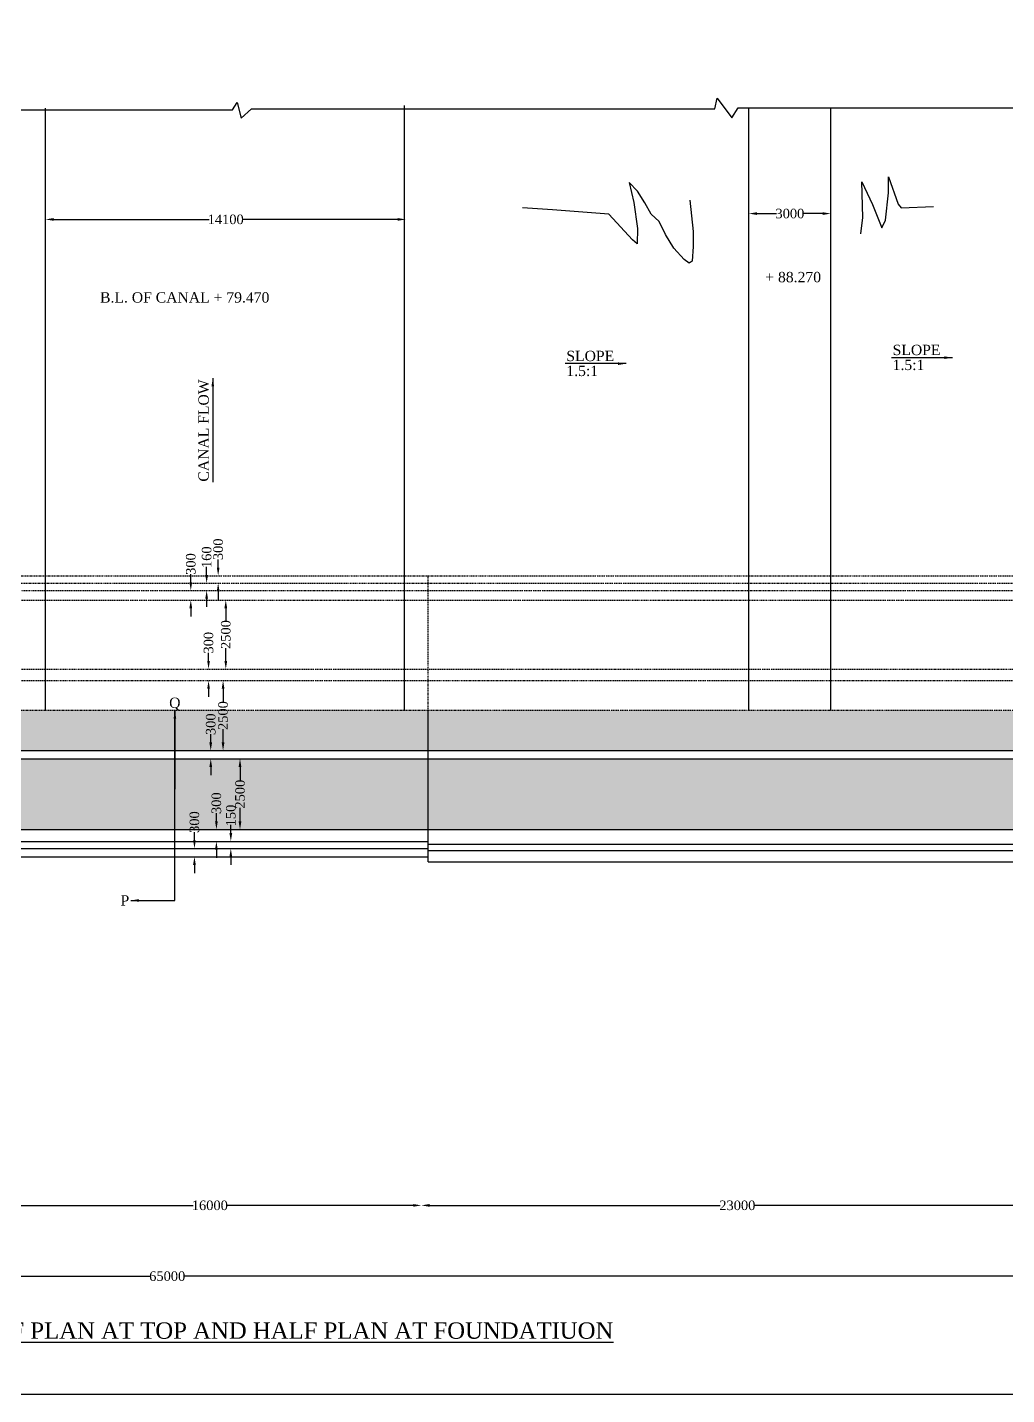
# Model space of a CAD drawing. Header units: millimetres. Extents: x -109570 to 230732, y -246061 to 110368.
# Drawn here: x 64007 to 99907, y 10129 to 60249 of the extents above; entities that cross this region are included whole.
import ezdxf

# ---------------------------------------------------------------- set-up
doc = ezdxf.new("R2010")
doc.units = ezdxf.units.MM
doc.header["$MEASUREMENT"] = 0
doc.header["$PDMODE"] = 33
doc.header["$PDSIZE"] = 500
doc.linetypes.add('ACAD_ISO03W100', pattern=[30, 12, -18])
for name, color, linetype in [('DIM', 5, 'Continuous'), ('DOT LINE', 3, 'ACAD_ISO03W100'), ('DWG. LINE', 1, 'Continuous'), ('HATCH', 2, 'Continuous'), ('TEXT', 7, 'Continuous'), ('TITLE', 7, 'Continuous')]:
    doc.layers.add(name, color=color, linetype=linetype)
doc.styles.get("Standard").update_dxf_attribs({"font": 'TIMES.TTF', "height": 350})
doc.dimstyles.get("Standard").update_dxf_attribs({"dimtxt": 350, "dimasz": 300, "dimexe": 0.18, "dimexo": 0.0625, "dimgap": 0.09, "dimtad": 0, "dimdec": 0, "dimzin": 0, "dimdsep": 46, "dimtxsty": 'Standard', "dimcen": 0.09, "dimse1": 1, "dimse2": 1, "dimclrd": 5, "dimclre": 5, "dimclrt": 4, "dimadec": 0, "dimazin": 0, "dimtfac": 1, "dimtdec": 0, "dimtofl": 0, "dimtmove": 0, "dimatfit": 3, "dimfxl": 1, "dimtolj": 1, "dimtzin": 0, "dimarcsym": 0})

# ---------------------------------------------------------------- blocks, each defined once
blk = doc.blocks.new('*D62')
at = {"layer": 'Defpoints', "color": 0}
for p in [(64676, 53241), (77881, 53208), (77881, 53174)]:
    blk.add_point(p, dxfattribs=at)
at = {"layer": 'DIM', "color": 5, "lineweight": -2}
for p, q in [((64976, 53208), (70672, 53208)), ((77581, 53208), (71885, 53208))]:
    blk.add_line(p, q, dxfattribs=at)
at = {"layer": 'DIM', "color": 5}
for points in [[(64976, 53258), (64976, 53158), (64676, 53208)], [(77581, 53258), (77581, 53158), (77881, 53208)]]:
    blk.add_solid(points, dxfattribs=at)
at = {"layer": 'DIM', "color": 4, "insert": (71278, 53208), "char_height": 350, "attachment_point": 5}
blk.add_mtext('\\A1;14100', dxfattribs=at)
blk = doc.blocks.new('*D63')
at = {"layer": 'Defpoints', "color": 0}
for p in [(70730, 33736), (70730, 33736), (70730, 33438)]:
    blk.add_point(p, dxfattribs=at)
at = {"layer": 'DIM', "color": 5, "lineweight": -2}
for p, q in [((70730, 34036), (70730, 34336)), ((70730, 33138), (70730, 32838))]:
    blk.add_line(p, q, dxfattribs=at)
at = {"layer": 'DIM', "color": 5}
for points in [[(70680, 34036), (70780, 34036), (70730, 33736)], [(70680, 33138), (70780, 33138), (70730, 33438)]]:
    blk.add_solid(points, dxfattribs=at)
at = {"layer": 'DIM', "color": 4, "insert": (70730, 34704), "char_height": 350, "attachment_point": 5, "rotation": 90}
blk.add_mtext('\\A1;300', dxfattribs=at)
blk = doc.blocks.new('*D64')
at = {"layer": 'Defpoints', "color": 0}
for p in [(70730, 36306), (71182, 36306), (70730, 33736)]:
    blk.add_point(p, dxfattribs=at)
at = {"layer": 'DIM', "color": 5, "lineweight": -2}
for p, q in [((71182, 36006), (71182, 35523)), ((71182, 34036), (71182, 34519))]:
    blk.add_line(p, q, dxfattribs=at)
at = {"layer": 'DIM', "color": 5}
for points in [[(71132, 36006), (71232, 36006), (71182, 36306)], [(71132, 34036), (71232, 34036), (71182, 33736)]]:
    blk.add_solid(points, dxfattribs=at)
at = {"layer": 'DIM', "color": 4, "insert": (71182, 35021), "char_height": 350, "attachment_point": 5, "rotation": 90}
blk.add_mtext('\\A1;2500', dxfattribs=at)
blk = doc.blocks.new('*D65')
at = {"layer": 'Defpoints', "color": 0}
for p in [(70650, 36724), (70690, 36724), (70690, 36306)]:
    blk.add_point(p, dxfattribs=at)
at = {"layer": 'DIM', "color": 5, "lineweight": -2}
for p, q in [((70650, 37024), (70650, 37324)), ((70650, 36006), (70650, 35706))]:
    blk.add_line(p, q, dxfattribs=at)
at = {"layer": 'DIM', "color": 5}
for points in [[(70600, 37024), (70700, 37024), (70650, 36724)], [(70600, 36006), (70700, 36006), (70650, 36306)]]:
    blk.add_solid(points, dxfattribs=at)
at = {"layer": 'DIM', "color": 4, "insert": (70650, 37692), "char_height": 350, "attachment_point": 5, "rotation": 90}
blk.add_mtext('\\A1;300', dxfattribs=at)
blk = doc.blocks.new('*D66')
at = {"layer": 'Defpoints', "color": 0}
for p in [(71011, 39257), (71282, 39257), (71011, 36724)]:
    blk.add_point(p, dxfattribs=at)
at = {"layer": 'DIM', "color": 5, "lineweight": -2}
for p, q in [((71282, 38957), (71282, 38493)), ((71282, 37024), (71282, 37488))]:
    blk.add_line(p, q, dxfattribs=at)
at = {"layer": 'DIM', "color": 5}
for points in [[(71232, 38957), (71332, 38957), (71282, 39257)], [(71232, 37024), (71332, 37024), (71282, 36724)]]:
    blk.add_solid(points, dxfattribs=at)
at = {"layer": 'DIM', "color": 4, "insert": (71282, 37991), "char_height": 350, "attachment_point": 5, "rotation": 90}
blk.add_mtext('\\A1;2500', dxfattribs=at)
blk = doc.blocks.new('*D67')
at = {"layer": 'Defpoints', "color": 0}
for p in [(69999, 39609), (70901, 39609), (70901, 39257)]:
    blk.add_point(p, dxfattribs=at)
at = {"layer": 'DIM', "color": 5, "lineweight": -2}
for p, q in [((69999, 39909), (69999, 40209)), ((69999, 38957), (69999, 38657))]:
    blk.add_line(p, q, dxfattribs=at)
at = {"layer": 'DIM', "color": 5}
for points in [[(69949, 39909), (70049, 39909), (69999, 39609)], [(69949, 38957), (70049, 38957), (69999, 39257)]]:
    blk.add_solid(points, dxfattribs=at)
at = {"layer": 'DIM', "color": 4, "insert": (69999, 40577), "char_height": 350, "attachment_point": 5, "rotation": 90}
blk.add_mtext('\\A1;300', dxfattribs=at)
blk = doc.blocks.new('*D68')
at = {"layer": 'Defpoints', "color": 0}
for p in [(70580, 39878), (70741, 39878), (70741, 39609)]:
    blk.add_point(p, dxfattribs=at)
at = {"layer": 'DIM', "color": 5, "lineweight": -2}
for p, q in [((70580, 40178), (70580, 40478)), ((70580, 39309), (70580, 39009))]:
    blk.add_line(p, q, dxfattribs=at)
at = {"layer": 'DIM', "color": 5}
for points in [[(70530, 40178), (70630, 40178), (70580, 39878)], [(70530, 39309), (70630, 39309), (70580, 39609)]]:
    blk.add_solid(points, dxfattribs=at)
at = {"layer": 'DIM', "color": 4, "insert": (70580, 40826), "char_height": 350, "attachment_point": 5, "rotation": 90}
blk.add_mtext('\\A1;160', dxfattribs=at)
blk = doc.blocks.new('*D69')
at = {"layer": 'Defpoints', "color": 0}
for p in [(71002, 40148), (71002, 40148), (71002, 39878)]:
    blk.add_point(p, dxfattribs=at)
at = {"layer": 'DIM', "color": 5, "lineweight": -2}
for p, q in [((71002, 40448), (71002, 40748)), ((71002, 39578), (71002, 39278))]:
    blk.add_line(p, q, dxfattribs=at)
at = {"layer": 'DIM', "color": 5}
for points in [[(70952, 40448), (71052, 40448), (71002, 40148)], [(70952, 39578), (71052, 39578), (71002, 39878)]]:
    blk.add_solid(points, dxfattribs=at)
at = {"layer": 'DIM', "color": 4, "insert": (71002, 41116), "char_height": 350, "attachment_point": 5, "rotation": 90}
blk.add_mtext('\\A1;300', dxfattribs=at)
blk = doc.blocks.new('*D70')
at = {"layer": 'Defpoints', "color": 0}
for p in [(71605, 33438), (71605, 30842), (71803, 30842)]:
    blk.add_point(p, dxfattribs=at)
at = {"layer": 'DIM', "color": 5, "lineweight": -2}
for p, q in [((71803, 33138), (71803, 32642)), ((71803, 31142), (71803, 31638))]:
    blk.add_line(p, q, dxfattribs=at)
at = {"layer": 'DIM', "color": 5}
for points in [[(71753, 33138), (71853, 33138), (71803, 33438)], [(71753, 31142), (71853, 31142), (71803, 30842)]]:
    blk.add_solid(points, dxfattribs=at)
at = {"layer": 'DIM', "color": 4, "insert": (71803, 32140), "char_height": 350, "attachment_point": 5, "rotation": 90}
blk.add_mtext('\\A1;2500', dxfattribs=at)
blk = doc.blocks.new('*D71')
at = {"layer": 'Defpoints', "color": 0}
for p in [(70938, 30842), (71136, 30842), (71136, 30411)]:
    blk.add_point(p, dxfattribs=at)
at = {"layer": 'DIM', "color": 5, "lineweight": -2}
for p, q in [((70938, 31142), (70938, 31442)), ((70938, 30111), (70938, 29811))]:
    blk.add_line(p, q, dxfattribs=at)
at = {"layer": 'DIM', "color": 5}
for points in [[(70888, 31142), (70988, 31142), (70938, 30842)], [(70888, 30111), (70988, 30111), (70938, 30411)]]:
    blk.add_solid(points, dxfattribs=at)
at = {"layer": 'DIM', "color": 4, "insert": (70938, 31810), "char_height": 350, "attachment_point": 5, "rotation": 90}
blk.add_mtext('\\A1;300', dxfattribs=at)
blk = doc.blocks.new('*D72')
at = {"layer": 'Defpoints', "color": 0}
for p in [(71466, 30411), (71657, 30411), (71657, 30149)]:
    blk.add_point(p, dxfattribs=at)
at = {"layer": 'DIM', "color": 5, "lineweight": -2}
for p, q in [((71466, 30711), (71466, 31011)), ((71466, 29849), (71466, 29549))]:
    blk.add_line(p, q, dxfattribs=at)
at = {"layer": 'DIM', "color": 5}
for points in [[(71416, 30711), (71516, 30711), (71466, 30411)], [(71416, 29849), (71516, 29849), (71466, 30149)]]:
    blk.add_solid(points, dxfattribs=at)
at = {"layer": 'DIM', "color": 4, "insert": (71466, 31359), "char_height": 350, "attachment_point": 5, "rotation": 90}
blk.add_mtext('\\A1;150', dxfattribs=at)
blk = doc.blocks.new('*D73')
at = {"layer": 'Defpoints', "color": 0}
for p in [(70133, 30149), (70133, 30149), (70133, 29849)]:
    blk.add_point(p, dxfattribs=at)
at = {"layer": 'DIM', "color": 5, "lineweight": -2}
for p, q in [((70133, 30449), (70133, 30749)), ((70133, 29549), (70133, 29249))]:
    blk.add_line(p, q, dxfattribs=at)
at = {"layer": 'DIM', "color": 5}
for points in [[(70083, 30449), (70183, 30449), (70133, 30149)], [(70083, 29549), (70183, 29549), (70133, 29849)]]:
    blk.add_solid(points, dxfattribs=at)
at = {"layer": 'DIM', "color": 4, "insert": (70133, 31117), "char_height": 350, "attachment_point": 5, "rotation": 90}
blk.add_mtext('\\A1;300', dxfattribs=at)
blk = doc.blocks.new('*D74')
at = {"layer": 'Defpoints', "color": 0}
for p in [(90458, 53544), (93464, 53544), (93464, 53422)]:
    blk.add_point(p, dxfattribs=at)
at = {"layer": 'DIM', "color": 5, "lineweight": -2}
for p, q in [((90758, 53422), (91464, 53422)), ((93164, 53422), (92458, 53422))]:
    blk.add_line(p, q, dxfattribs=at)
at = {"layer": 'DIM', "color": 5}
for points in [[(90758, 53472), (90758, 53372), (90458, 53422)], [(93164, 53472), (93164, 53372), (93464, 53422)]]:
    blk.add_solid(points, dxfattribs=at)
at = {"layer": 'DIM', "color": 4, "insert": (91961, 53422), "char_height": 350, "attachment_point": 5}
blk.add_mtext('\\A1;3000', dxfattribs=at)
blk = doc.blocks.new('*D88')
at = {"layer": 'Defpoints', "color": 0}
for p in [(78453, 17067), (62941, 16710), (78453, 16524)]:
    blk.add_point(p, dxfattribs=at)
at = {"layer": 'DIM', "color": 5, "lineweight": -2}
for p, q in [((63241, 17067), (70090, 17067)), ((78153, 17067), (71303, 17067))]:
    blk.add_line(p, q, dxfattribs=at)
at = {"layer": 'DIM', "color": 5}
for points in [[(63241, 17117), (63241, 17017), (62941, 17067)], [(78153, 17117), (78153, 17017), (78453, 17067)]]:
    blk.add_solid(points, dxfattribs=at)
at = {"layer": 'DIM', "color": 4, "insert": (70697, 17067), "char_height": 350, "attachment_point": 5}
blk.add_mtext('\\A1;16000', dxfattribs=at)
blk = doc.blocks.new('*D89')
at = {"layer": 'Defpoints', "color": 0}
for p in [(101614, 17067), (101614, 16743), (78453, 16524)]:
    blk.add_point(p, dxfattribs=at)
at = {"layer": 'DIM', "color": 5, "lineweight": -2}
for p, q in [((78753, 17067), (89402, 17067)), ((101314, 17067), (90665, 17067))]:
    blk.add_line(p, q, dxfattribs=at)
at = {"layer": 'DIM', "color": 5}
for points in [[(78753, 17117), (78753, 17017), (78453, 17067)], [(101314, 17117), (101314, 17017), (101614, 17067)]]:
    blk.add_solid(points, dxfattribs=at)
at = {"layer": 'DIM', "color": 4, "insert": (90034, 17067), "char_height": 350, "attachment_point": 5}
blk.add_mtext('\\A1;23000', dxfattribs=at)
blk = doc.blocks.new('*D91')
at = {"layer": 'Defpoints', "color": 0}
for p in [(36596, 14283), (101673, 14471), (101673, 14283)]:
    blk.add_point(p, dxfattribs=at)
at = {"layer": 'DIM', "color": 5, "lineweight": -2}
for p, q in [((36896, 14471), (68509, 14471)), ((101373, 14471), (69760, 14471))]:
    blk.add_line(p, q, dxfattribs=at)
at = {"layer": 'DIM', "color": 5}
for points in [[(36896, 14521), (36896, 14421), (36596, 14471)], [(101373, 14521), (101373, 14421), (101673, 14471)]]:
    blk.add_solid(points, dxfattribs=at)
at = {"layer": 'DIM', "color": 4, "insert": (69135, 14471), "char_height": 350, "attachment_point": 5}
blk.add_mtext('\\A1;65000', dxfattribs=at)

msp = doc.modelspace()

# ---------------------------------------------------------------- hatches: boundary and pattern name
at = {"layer": 'HATCH'}
h = msp.add_hatch(dxfattribs=at)
h.set_pattern_fill('AR-CONC', color=256, scale=250, style=0)
h.paths.add_polyline_path([(69415.8, 33437.8), (63338.5, 33437.8), (63338.5, 30842.4), (69415.8, 30842.4)])
h.paths.add_polyline_path([(78703.9, 33437.8), (69415.8, 33437.8), (69415.8, 30842.4), (78703.9, 30842.4)])
h.paths.add_polyline_path([(101855.5, 33437.8), (78703.9, 33437.8), (78703.9, 30842.4), (101855.5, 30842.4)])
h.paths.add_polyline_path([(101855.5, 35206.5), (78703.9, 35206.5), (78703.9, 33735.9), (101855.5, 33735.9)])
h.paths.add_polyline_path([(78703.9, 35206.5), (69415.8, 35206.5), (69415.8, 33735.9), (78703.9, 33735.9)])
h.paths.add_polyline_path([(69415.8, 35206.5), (63338.5, 35206.5), (63338.5, 33735.9), (69415.8, 33735.9)])
h.paths.add_polyline_path([(63338.5, 35206.5), (47675, 35206.5), (47675, 33735.9), (63338.5, 33735.9)])
h.paths.add_polyline_path([(47675, 35206.5), (36937.8, 35206.5), (36937.8, 33735.9), (47675, 33735.9)])
h.paths.add_polyline_path([(36937.8, 35206.5), (27154.9, 35206.5), (27154.9, 23797.6), (27467.2, 23797.6), (27467.2, 28152.4), (36937.8, 30842.4)])
h.paths.add_polyline_path([(69084.1, 35067.8), (69734.2, 35067.8), (69734.2, 35802.6), (69084.1, 35802.6)], flags=9)
h.paths.add_polyline_path([(31364.6, 34517.9), (32728.1, 34517.9), (32728.1, 33986.9), (31364.6, 33986.9)], flags=24)
h.paths.add_polyline_path([(35281.2, 30932.3), (35876.4, 30932.3), (35876.4, 31502.3), (35281.2, 31502.3)], flags=24)

# ---------------------------------------------------------------- linework, layer by layer
at = {"layer": 'DOT LINE'}
msp.add_line((152500.5, 35206.5), (6645.5, 35206.5), dxfattribs=at)
for points in [[(37285.3, 40147.6), (100800, 40147.6)], [(78703.9, 35206.5), (78703.9, 40147.6)], [(37249.3, 39608.8), (101855.5, 39608.8)], [(38508.6, 39877.9), (101855.5, 39877.9)], [(37206.1, 39256.9), (101855.5, 39256.9)], [(36937.8, 36724.1), (78703.9, 36724.1), (101855.5, 36724.1)], [(36937.8, 36305.5), (101855.5, 36305.5)]]:
    msp.add_lwpolyline(points, dxfattribs=at)
at = {"layer": 'DWG. LINE'}
for points in [[(37636.6, 57202.6), (44250.9, 57202.6), (44550.1, 57579.8), (44910, 56884.1), (45211.8, 57243.5), (57884.9, 57243.5), (57933.9, 57595.5), (58235.9, 56967.8), (58391, 57220.5), (71526.8, 57220.5), (71698.2, 57497.6), (71845.1, 56918.8), (72220.6, 57261.2), (89209.6, 57261.2), (89291.2, 57652.7), (89829.9, 56927.1), (90066.7, 57293.9), (101218.8, 57293.9)], [(64676.2, 35206.5), (64676.2, 57288.6)], [(77828.6, 35206.5), (77828.6, 57379.9)], [(90457.7, 35206.5), (90457.7, 57288.6)], [(93463.8, 35206.5), (93463.8, 57288.6)], [(67798.6, 28243), (69415.8, 28243), (69415.8, 35206.5)], [(78703.9, 29655.1), (78703.9, 35206.5)], [(36937.8, 33735.9), (101855.5, 33735.9)], [(36937.8, 33437.8), (101855.5, 33437.8)], [(36937.8, 30842.4), (78703.9, 30842.4)], [(78703.9, 30842.4), (101855.5, 30842.4)], [(36937.8, 30411.2), (78703.9, 30411.2)], [(37996.7, 30148.7), (78703.9, 30148.7)], [(78703.9, 30308.8), (101855.5, 30308.8)], [(78703.9, 30075.9), (101855.5, 30075.9)], [(38338.2, 29848.7), (78703.9, 29848.7)], [(78703.9, 29655.1), (100731.8, 29655.1)]]:
    msp.add_lwpolyline(points, dxfattribs=at)
at = {"layer": 'HATCH'}
for points in [[(94559.6, 52681), (94629.9, 53277.7), (94594.7, 54586.1), (94988.3, 53757.7), (95325.7, 52894.2), (95466.3, 53175), (95571.7, 54178.9), (95578.7, 54768.6), (95930.2, 53771.8), (96042.6, 53638.4), (97230.5, 53687.5)], [(88288.6, 53910.1), (88418.7, 52770.5), (88418.7, 52220.6), (88378.7, 51680.8), (88264.9, 51605.2), (88089, 51738.8), (87701.9, 52160.5), (87406.3, 52659.6), (87174.1, 53137.6), (86878.5, 53404.7), (86639.2, 53819.4), (86378.8, 54241.1), (86069.2, 54564.5), (86245.1, 53826.4), (86371.8, 52870.5), (86364.7, 52315.2), (86188.8, 52455.7), (85323.2, 53404.7), (83256.4, 53560.6), (82158.5, 53638)]]:
    msp.add_lwpolyline(points, dxfattribs=at)
at = {"layer": 'TITLE', "lineweight": 30}
msp.add_lwpolyline([(1161.3, 110368.3), (230620.2, 110368.3), (230620.2, 10129.3), (1161.3, 10129.3)], close=True, dxfattribs=at)

# ---------------------------------------------------------------- texts
at = {"layer": 'TEXT'}
for s, p in [('+ 88.270', (91057.4, 50904.1)), ('B.L. OF CANAL + 79.470', (66673.2, 50159.2)), ('SLOPE', (95726.7, 48234.3)), ('SLOPE', (83765.8, 48014.5)), ('1.5:1', (83765.8, 47466.9)), ('1.5:1', (95726.7, 47686.7)), ('Q', (69206.5, 35300.2)), ('P', (67424.6, 28054.7))]:
    msp.add_text(s, height=380, dxfattribs=at).set_placement(p)
msp.add_text('CANAL FLOW', height=380, rotation=90, dxfattribs=at).set_placement((70657.6, 43595.9))
at = {"layer": 'TITLE'}
msp.add_text('%%UHALF PLAN AT TOP AND HALF PLAN AT FOUNDATIUON', height=600, dxfattribs=at).set_placement((61524.8, 12179.1))

# ---------------------------------------------------------------- dimensions: what is measured, and where the dimension line sits
at = {"layer": 'DIM'}
for base, p1, p2, text, picture, middle in [((93463.8, 53422.2), (90457.7, 53543.5), (93463.8, 53543.5), '3000', '*D74', (91960.7, 53422.2)), ((77880.6, 53208), (64676.2, 53241.5), (77880.6, 53174.2), '14100', '*D62', (71278.4, 53208))]:
    dim = msp.add_linear_dim(base=base, p1=p1, p2=p2, text=text, dimstyle='Standard', dxfattribs=at)
    dim.commit()
    dim.dimension.update_dxf_attribs({"geometry": picture, "text_midpoint": middle})
for base, p1, p2, text, picture, middle in [((70580.4, 39877.9), (70740.9, 39608.8), (70740.9, 39877.9), '160', '*D68', (70580.4, 40826.1)), ((71001.8, 40147.6), (71001.8, 39877.9), (71001.8, 40147.6), '300', '*D69', (71001.8, 41115.6)), ((69998.5, 39608.8), (70901.4, 39256.9), (70901.4, 39608.8), '300', '*D67', (69998.5, 40576.8)), ((71282.2, 39256.9), (71011.3, 36724.1), (71011.3, 39256.9), '2500', '*D66', (71282.2, 37990.5)), ((70650.2, 36724.1), (70690.3, 36305.5), (70690.3, 36724.1), '300', '*D65', (70650.2, 37692.1)), ((71181.9, 36305.5), (70730.4, 33735.9), (70730.4, 36305.5), '2500', '*D64', (71181.9, 35020.7)), ((70730.4, 33735.9), (70730.4, 33437.8), (70730.4, 33735.9), '300', '*D63', (70730.4, 34703.9)), ((71803.4, 30842.4), (71605, 33437.8), (71605, 30842.4), '2500', '*D70', (71803.4, 32140.1)), ((70937.7, 30842.4), (71136.1, 30411.2), (71136.1, 30842.4), '300', '*D71', (70937.7, 31810.4)), ((71466.4, 30411.2), (71657, 30148.7), (71657, 30411.2), '150', '*D72', (71466.4, 31359.4))]:
    dim = msp.add_linear_dim(base=base, p1=p1, p2=p2, angle=90, text=text, dimstyle='Standard', dxfattribs=at)
    dim.commit()
    dim.dimension.update_dxf_attribs({"geometry": picture, "text_midpoint": middle})
dim = msp.add_linear_dim(base=(70132.9, 30148.7), p1=(70132.9, 29848.7), p2=(70132.9, 30148.7), angle=90, dimstyle='Standard', dxfattribs=at)
dim.commit()
dim.dimension.update_dxf_attribs({"geometry": '*D73', "text_midpoint": (70132.9, 31116.7)})
for base, p1, p2, text, picture, middle in [((78452.7, 17067.3), (62940.9, 16709.8), (78452.7, 16524.1), '16000', '*D88', (70696.8, 17067.3)), ((101614.5, 17067.3), (78452.7, 16524.1), (101614.5, 16743.5), '23000', '*D89', (90033.6, 17067.3))]:
    dim = msp.add_linear_dim(base=base, p1=p1, p2=p2, text=text, dimstyle='Standard', override={"dimtmove": 1}, dxfattribs=at)
    dim.commit()
    dim.dimension.update_dxf_attribs({"geometry": picture, "text_midpoint": middle})
dim = msp.add_aligned_dim(p1=(36596.4, 14282.7), p2=(101672.9, 14282.7), distance=188.5, text='65000', dimstyle='Standard', dxfattribs=at)
dim.commit()
dim.dimension.update_dxf_attribs({"geometry": '*D91', "text_midpoint": (69134.6, 14471.2)})

# ---------------------------------------------------------------- leaders
for points in [[(97917.2, 48140.6), (95679.9, 48140.6)], [(85956.3, 47920.8), (83719.1, 47920.8)], [(70804.8, 47386.6), (70804.8, 43572.9)]]:
    msp.add_leader(points, dimstyle='Standard', override={"dimgap": 0.09, "dimtad": 0}, dxfattribs=at)
at = {"layer": 'DWG. LINE'}
for points in [[(69415.8, 35206.5), (69415.8, 32323.5)], [(67798.6, 28243), (69415.8, 28243)]]:
    msp.add_leader(points, dimstyle='Standard', override={"dimgap": 0.09, "dimtad": 0}, dxfattribs=at)

doc.saveas('drawing.dxf')
